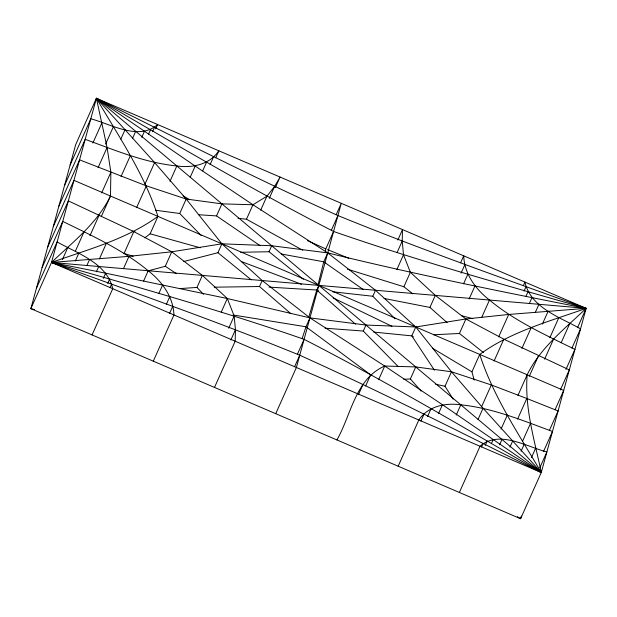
<?xml version="1.0" encoding="UTF-8"?>
<svg xmlns="http://www.w3.org/2000/svg" width="617" height="617" viewBox="0 0 617 617"><rect width="100%" height="100%" fill="white"/><g stroke="black" fill="none" stroke-linecap="round" stroke-linejoin="round"><path stroke-width="0.93" d="M101.25 216.683L110.489 196.036L110.875 172.305L107.088 147.517L96.406 98.28L586.15 308.346L541.263 472.514L520.594 518.72L30.85 308.654L75.737 144.486L96.406 98.28C176.531 138.162 256.294 178.837 337.931 215.557C419.722 248.96 503.102 278.259 586.15 308.346L577.574 327.527M110.489 196.036C97.278 223.207 72.875 241.98 51.52 262.449L541.263 472.514C534.623 440.299 524.419 408.014 527.18 374.758C540.392 347.587 564.794 328.815 586.15 308.346C501.544 284.105 416.73 260.413 333.581 231.46C252.885 190.044 174.773 143.884 96.406 98.28L51.52 262.449L30.85 308.654L34.544 309.587M47.686 247.093L68.356 200.887L133.827 231.614L171.773 251.798L202.368 275.398L227.311 298.52L234.167 316.027L235.455 329.709L235.17 341.224L214.5 387.43M560.344 389.959L569.314 369.907L503.842 339.173L465.897 318.997L435.301 295.396L410.359 272.274L403.503 254.767L402.215 241.085L402.5 229.57L397.818 240.036M325.352 251.651L325.784 248.89L333.581 231.46M317.894 285.463L323.74 261.801L327.72 252.901C413.305 273.917 499.693 291.371 586.15 308.346C549.778 321.341 511.377 331.337 479.733 354.405L471.936 371.835L474.211 380.111M521.326 516.043L520.594 518.72L517.378 516.699M308.67 317.593L316.768 290.021L318.835 285.393M302.16 338.594L305.97 326.786L309.95 317.886L365.974 325.051L415.765 326.971L465.897 318.997L508.693 314.454L586.15 308.346L51.52 262.449C87.892 249.445 126.292 239.458 157.937 216.382C144.208 173.817 118.834 136.573 96.406 98.28L195.203 166.066L252.947 204.759L327.72 252.901L375.491 290.26L415.765 326.971L451.474 371.766L483.049 408.215L541.263 472.514C461.138 432.633 381.375 391.957 299.739 355.238C217.948 321.827 134.568 292.535 51.52 262.449L128.976 256.34L171.773 251.798L221.904 243.823L271.696 245.743L327.72 252.901M70.13 165.009L90.799 118.803C111.006 124.086 138.864 141.193 157.628 124.541L155.677 128.899M64.515 185.532L85.185 139.326C115.047 150.278 144.926 162.765 176.855 165.958C192.419 168.171 209.649 164.592 218.842 150.795L215.726 157.775M58.908 206.055L79.578 159.842L146.345 185.84L186.195 199.029L221.927 203.872L252.947 204.759L266.937 196.191L274.642 186.365L280.064 177.056L275.383 187.514M53.293 226.57L73.963 180.365L563.707 390.43L555.123 409.611M92.905 142.982L101.936 122.798M42.072 267.616L62.741 221.41C92.288 235.864 122.675 249.623 148.203 270.747C162.078 281.591 173.284 296.816 173.955 314.963L153.286 361.169M36.465 288.139L57.126 241.926C77.619 253.564 106.903 262.95 112.734 288.71L92.064 334.915M105.63 144.054L113.435 126.601M98.08 167.654L107.088 147.517M62.394 259.603L67.885 247.317M120.801 139.164L125.035 129.701L96.406 98.28L541.263 472.514C518.835 434.221 493.461 396.978 479.733 354.405M75.444 251.019L84.059 231.753M101.651 192.928L110.875 172.305M75.32 261.006L78.837 253.147M132.539 138.362L135.686 131.328M89.959 235.694L99.183 215.071M121.04 176.501L130.372 155.638M141.756 137.39L144.447 131.367M86.82 265.634L89.519 259.61M148.543 134.151L150.494 129.786M152.584 131.706L154.543 127.318M99.422 258.87L106.425 243.214M96.368 271.781L98.728 266.505M144.987 184.113L154.62 162.579L125.035 129.701M103.355 278.36L105.669 273.2L227.311 298.52L309.95 317.886L384.723 366.035L442.466 404.729L541.263 472.514C462.889 426.91 384.784 380.751 304.088 339.327C220.94 310.382 136.126 286.681 51.52 262.449L105.669 273.2M136.581 207.674L146.345 185.84M107.72 283.45L109.672 279.085M133.827 231.614L124.063 253.448L133.226 256.302M110.096 287.653L111.662 284.144M123.585 268.403L128.976 256.34M169.96 181.383L176.855 165.958M144.771 237.853L150.147 233.812L157.937 216.382M143.607 281.028L148.203 270.747M190.198 177.264L195.203 166.066M201.165 235.517L179.724 213.497L186.195 199.029L154.62 162.579M202.685 170.87L206.572 162.178M210.127 164.546L213.652 156.664M147.687 271.002L165.294 266.266L171.773 251.798M158.901 293.368L162.757 284.753M166.328 304.382L169.829 296.553M169.59 313.343L172.721 306.34M198.605 214.739L216.536 215.911L221.927 203.872M179.879 288.579L196.985 287.437L202.368 275.398M183.758 261.515L217.924 252.715L221.904 243.823L186.195 199.029M238.054 218.295L246.476 219.228L252.947 204.759M260.683 210.166L266.937 196.191M269.267 198.396L274.642 186.365M221.218 312.14L227.311 298.52M228.699 328.252L234.167 316.027M240.63 252.284L269.012 251.736L271.696 245.743M230.843 340.021L235.455 329.709M214.292 287.183L259.502 286.527L262.179 280.534L221.904 243.823M336.211 214.647L341.278 203.309L296.391 367.477L275.722 413.691M331.391 230.187L337.931 215.557M297.463 354.143L304.088 339.327M294.733 366.421L299.739 355.238M394.988 318.796L372.807 296.253L375.491 290.26M397.225 252.253L402.215 241.085M398.258 366.637L363.297 331.051L365.974 325.051M396.862 269.614L403.503 254.767M412.812 293.839L403.888 286.751L410.359 272.274M336.936 439.944C351.142 415.017 355.361 378.838 384.723 366.035L415.742 366.922L451.474 371.766L491.325 384.954L526.795 398.482L558.092 410.945L549.516 430.126M358.415 394.733L363.027 384.43M365.657 385.957L370.732 374.604M378.63 379.656L384.723 366.035M415.765 326.971L411.786 335.872L434.453 370.246M447.194 322.676L429.918 307.436L435.301 295.396M460.591 262.803L463.714 255.831C464.385 273.979 475.591 289.203 489.466 300.047C514.987 321.172 545.382 334.931 574.928 349.384L565.959 369.436M403.749 379.278L410.359 378.961L415.742 366.922M461.03 273.208L464.948 264.454M463.56 283.805L467.84 274.241M469.136 298.96L474.913 286.041M398.158 466.205L418.827 419.992C428.021 406.202 445.25 402.623 460.814 404.829C492.744 408.03 522.622 420.509 552.485 431.468L543.515 451.521M433.705 334.769L459.426 333.473L465.897 318.997M420.887 421.133L424.018 414.13M427.596 416.444L431.098 408.616M453.156 399.145L444.996 386.234L451.474 371.766M438.61 413.344L442.466 404.729M481.8 317.177L489.466 300.047M456.21 415.11L460.814 404.829M498.675 336.843L508.693 314.454M523.37 285.571L524.936 282.085C530.767 307.844 560.051 317.231 580.535 328.861L571.959 348.042M524.041 291.031L526.008 286.643M494.07 361.007L503.842 339.173M526.046 296.067L527.998 291.71M481.553 406.788L491.325 384.954M529.309 303.618L532.001 297.595M478.044 419.406L483.049 408.215M535.402 312.21L538.942 304.289M521.905 348.443L531.245 327.581M459.372 492.459L480.041 446.253C498.806 429.602 526.663 446.708 546.87 451.991L539.852 467.686M481.553 446.986L483.126 443.476M485.224 445.374L487.175 441.008M542.382 324.095L548.151 311.184M491.294 443.731L493.222 439.427M501.073 429.07L507.297 415.156M517.941 395.412L527.18 374.758M529.263 376.339L538.487 355.724M499.623 444.741L501.983 439.466M549.855 337.715L558.832 317.647M517.57 419.105L526.795 398.482M544.603 359.179L553.611 339.042M509.935 447.117L512.634 441.093M561.146 342.774L569.784 323.47M522.352 441.664L530.581 423.277M521.11 451.174L524.234 444.186M531.422 457.644L535.733 447.988M269.043 287.113L316.768 290.021L318.495 290.854M325.082 328.205L363.297 331.051M373.755 332.085L411.786 335.872L413.436 336.851M332.918 291.818L372.807 296.253M155.337 210.204L179.724 213.497M132.123 231.213L134.969 231.622M233.133 314.986L305.97 326.786M281.283 253.988L323.74 261.801L363.459 289.689M384.044 298.451L429.918 307.436M435.641 384.268L444.996 386.234M461.616 315.727L472.807 318.65M150.147 233.812L200.278 247.795M347.417 269.174L403.888 286.751M241.286 261.531L301.489 284.252M327.55 249.607L348.728 258.245M307.544 240.684L325.784 248.89M333.18 297.934L391.918 326.285M246.476 219.228L302.746 250.232M432.386 348.189L471.936 371.835M183.141 195.828L189.658 199.746M165.294 266.266L176.385 273.678M216.536 215.911L260.266 245.767M306.742 327.357L370.562 374.789M262.179 280.534L309.95 317.886M459.426 333.473L483.527 352.631M269.012 251.736L303.34 279.254M217.924 252.715L251.335 279.887M259.502 286.527L290.723 313.575M316.768 290.021L355.423 324.102M196.985 287.437L203.433 294.34M410.359 378.961L421.149 391.101"/></g></svg>
